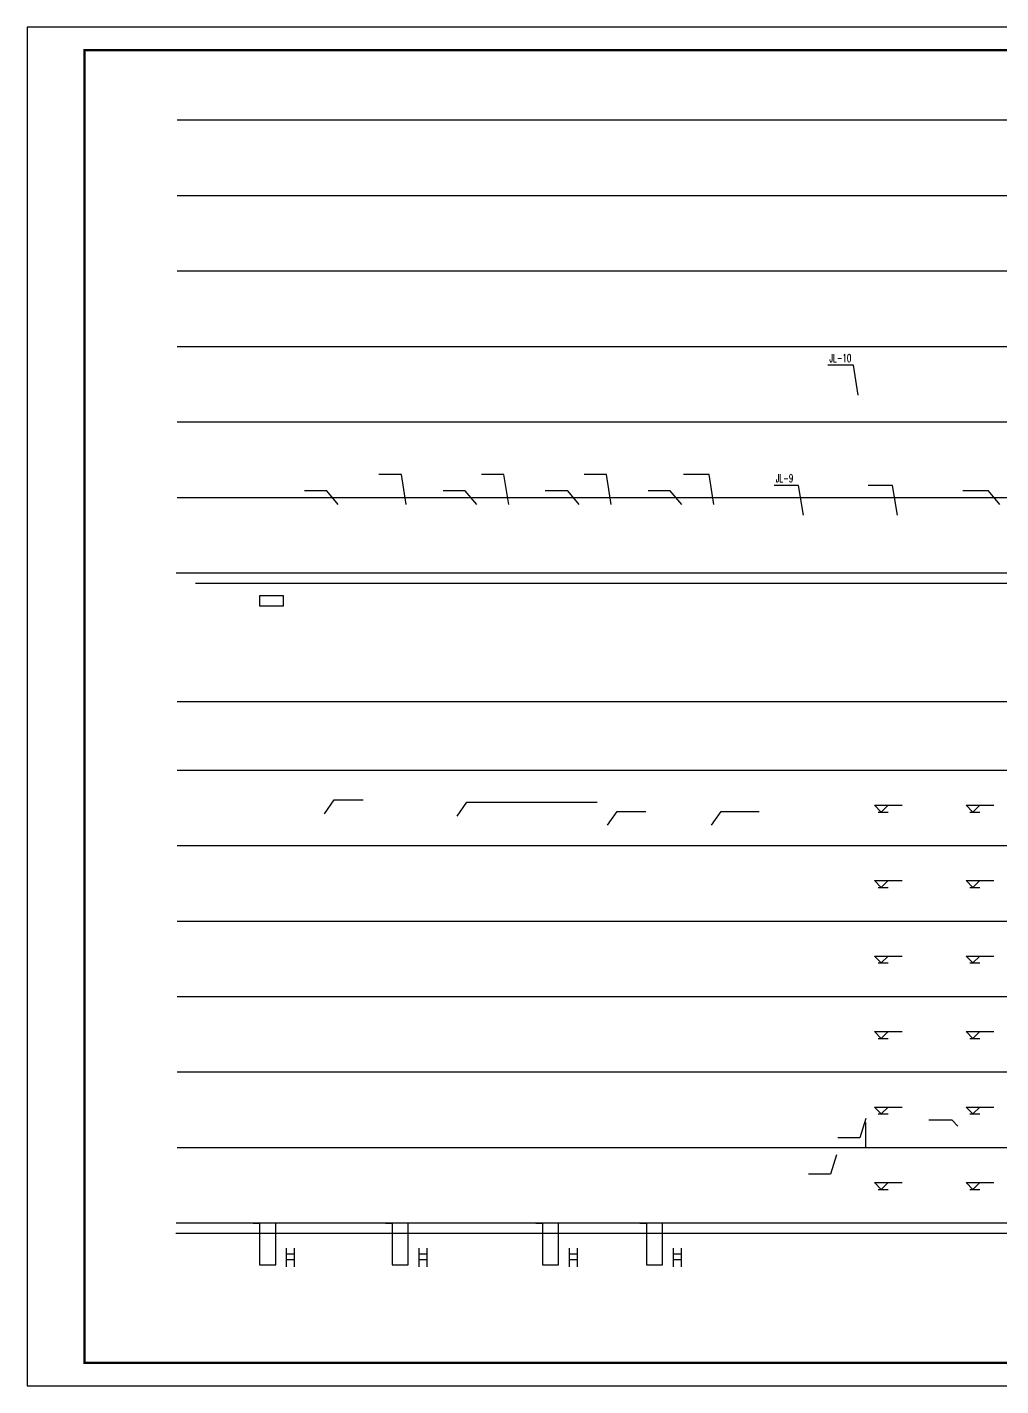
# Model space of a CAD drawing. Extents: x -46552 to 500351, y 55470 to 139570.
# Drawn here: x 416251 to 458812, y 66593 to 125993 of the extents above; entities that cross this region are included whole.
import ezdxf

# ---------------------------------------------------------------- set-up
doc = ezdxf.new("R2010")
doc.units = 0
doc.header["$LTSCALE"] = 1000
doc.header["$MEASUREMENT"] = 0
for name, color, linetype in [('DIM_污水', 3, 'Continuous'), ('DIM_消防', 3, 'Continuous'), ('DIM_给水', 3, 'Continuous'), ('TWT_ELEV', 3, 'Continuous'), ('TWT_TITLE', 7, 'Continuous')]:
    doc.layers.add(name, color=color, linetype=linetype)
doc.styles.add('_TWT_SERIAL', font='COMPLEX', dxfattribs={"width": 0.8, "height": 3.5, "bigfont": 'HZTXT'})

# ---------------------------------------------------------------- blocks, each defined once
blk = doc.blocks.new('A$C1EF30152')
for points in [[(-351, 406), (-351, -406)], [(0, 152), (-351, 152)], [(0, 406), (0, -406)], [(0, -98), (-351, -98)]]:
    blk.add_lwpolyline(points)

msp = doc.modelspace()

# ---------------------------------------------------------------- linework, layer by layer
msp.add_line((452909, 77000), (452909, 78100))
for points in [[(488652, 121920), (422804, 121920)], [(488652, 118620), (422804, 118620)], [(488652, 115320), (422804, 115320)], [(488652, 112020), (422804, 112020)], [(488652, 108720), (422804, 108720)], [(488652, 105420), (422804, 105420)], [(488652, 102120), (422765, 102120)], [(488652, 101670), (423616, 101670)], [(488652, 96500), (422804, 96500)], [(488652, 93500), (422804, 93500)], [(488652, 90200), (422804, 90200)], [(488652, 86900), (422804, 86900)], [(488652, 83600), (422804, 83600)], [(488652, 80300), (422804, 80300)], [(488652, 77000), (422804, 77000)], [(488652, 73700), (422765, 73700)], [(427465, 73700), (426123, 73700), (426412, 73700), (426412, 71881), (427114, 71881), (427114, 73700)], [(433263, 73700), (431920, 73700), (432210, 73700), (432210, 71881), (432912, 71881), (432912, 73700)], [(439831, 73700), (438489, 73700), (438778, 73700), (438778, 71881), (439480, 71881), (439480, 73700)], [(444380, 73700), (443038, 73700), (443327, 73700), (443327, 71881), (444029, 71881), (444029, 73700)], [(488652, 73250), (422745, 73250)]]:
    msp.add_lwpolyline(points)
msp.add_lwpolyline([(426419, 101151), (427437, 101151), (427437, 100683), (426419, 100683)], close=True)
at = {"layer": 'DIM_污水'}
for p, q in [((429254, 91601), (429676, 92205)), ((429676, 92205), (430935, 92205)), ((435051, 91499), (435473, 92103)), ((435473, 92103), (441172, 92103)), ((441619, 91104), (442041, 91708)), ((442041, 91708), (443301, 91708)), ((446169, 91104), (446590, 91708)), ((446590, 91708), (448245, 91708))]:
    msp.add_line(p, q, dxfattribs=at)
at = {"layer": 'DIM_消防'}
for p, q in [((452909, 78278), (452656, 77430)), ((456678, 78212), (455662, 78212)), ((456931, 77938), (456678, 78212)), ((452656, 77430), (451687, 77430)), ((451624, 76699), (451372, 75851)), ((451372, 75851), (450403, 75851))]:
    msp.add_line(p, q, dxfattribs=at)
at = {"layer": 'DIM_给水'}
for p, q in [((452369, 111210), (451255, 111210)), ((452578, 109906), (452369, 111210)), ((432612, 106431), (431624, 106431)), ((432821, 105127), (432612, 106431)), ((437093, 106431), (436106, 106431)), ((437302, 105127), (437093, 106431)), ((441575, 106431), (440606, 106431)), ((441784, 105127), (441575, 106431)), ((446057, 106431), (444943, 106431)), ((446266, 105127), (446057, 106431)), ((449975, 105962), (448910, 105962)), ((450184, 104658), (449975, 105962)), ((454083, 105962), (453018, 105962)), ((454292, 104658), (454083, 105962)), ((429348, 105724), (428379, 105724)), ((429852, 105127), (429348, 105724)), ((435398, 105724), (434429, 105724)), ((435903, 105127), (435398, 105724)), ((439880, 105724), (438892, 105724)), ((440384, 105127), (439880, 105724)), ((444362, 105724), (443393, 105724)), ((444866, 105127), (444362, 105724)), ((458269, 105724), (457155, 105724)), ((458774, 105127), (458269, 105724))]:
    msp.add_line(p, q, dxfattribs=at)
at = {"layer": 'TWT_ELEV'}
for p, q in [((453586, 91680), (453286, 91980)), ((453286, 91980), (454506, 91980)), ((453446, 91680), (453886, 91680)), ((453586, 91680), (453886, 91980)), ((457592, 91680), (457292, 91980)), ((457292, 91980), (458512, 91980)), ((457452, 91680), (457892, 91680)), ((457592, 91680), (457892, 91980)), ((453586, 88380), (453286, 88680)), ((453286, 88680), (454506, 88680)), ((453586, 88380), (453886, 88680)), ((457592, 88380), (457292, 88680)), ((457292, 88680), (458512, 88680)), ((457592, 88380), (457892, 88680)), ((453446, 88380), (453886, 88380)), ((457452, 88380), (457892, 88380)), ((453586, 85080), (453286, 85380)), ((453286, 85380), (454506, 85380)), ((453446, 85080), (453886, 85080)), ((453586, 85080), (453886, 85380)), ((457592, 85080), (457292, 85380)), ((457292, 85380), (458512, 85380)), ((457452, 85080), (457892, 85080)), ((457592, 85080), (457892, 85380)), ((453586, 81780), (453286, 82080)), ((453286, 82080), (454506, 82080)), ((453586, 81780), (453886, 82080)), ((457592, 81780), (457292, 82080)), ((457292, 82080), (458512, 82080)), ((457592, 81780), (457892, 82080)), ((453446, 81780), (453886, 81780)), ((457452, 81780), (457892, 81780)), ((453586, 78480), (453286, 78780)), ((453286, 78780), (454506, 78780)), ((453446, 78480), (453886, 78480)), ((453586, 78480), (453886, 78780)), ((457592, 78480), (457292, 78780)), ((457292, 78780), (458512, 78780)), ((457452, 78480), (457892, 78480)), ((457592, 78480), (457892, 78780)), ((453586, 75180), (453286, 75480)), ((453286, 75480), (454506, 75480)), ((453586, 75180), (453886, 75480)), ((457592, 75180), (457292, 75480)), ((457292, 75480), (458512, 75480)), ((457592, 75180), (457892, 75480)), ((453446, 75180), (453886, 75180)), ((457452, 75180), (457892, 75180))]:
    msp.add_line(p, q, dxfattribs=at)
at = {"layer": 'TWT_TITLE'}
msp.add_lwpolyline([(416251, 66593), (500351, 66593), (500351, 125993), (416251, 125993)], close=True, dxfattribs=at)
at = {"layer": 'TWT_TITLE', "const_width": 100}
msp.add_lwpolyline([(418751, 67593), (499351, 67593), (499351, 124993), (418751, 124993)], close=True, dxfattribs=at)

# ---------------------------------------------------------------- block references
for p in [(427923, 72200), (433720, 72200), (440289, 72200), (444838, 72200)]:
    msp.add_blockref('A$C1EF30152', p)

# ---------------------------------------------------------------- texts
at = {"layer": 'DIM_给水', "color": 7, "style": '_TWT_SERIAL', "width": 0.64}
for s, p in [('JL-10', (451325, 111350)), ('JL-9', (448980, 106102))]:
    msp.add_text(s, height=350, dxfattribs=at).set_placement(p)

doc.saveas('drawing.dxf')
